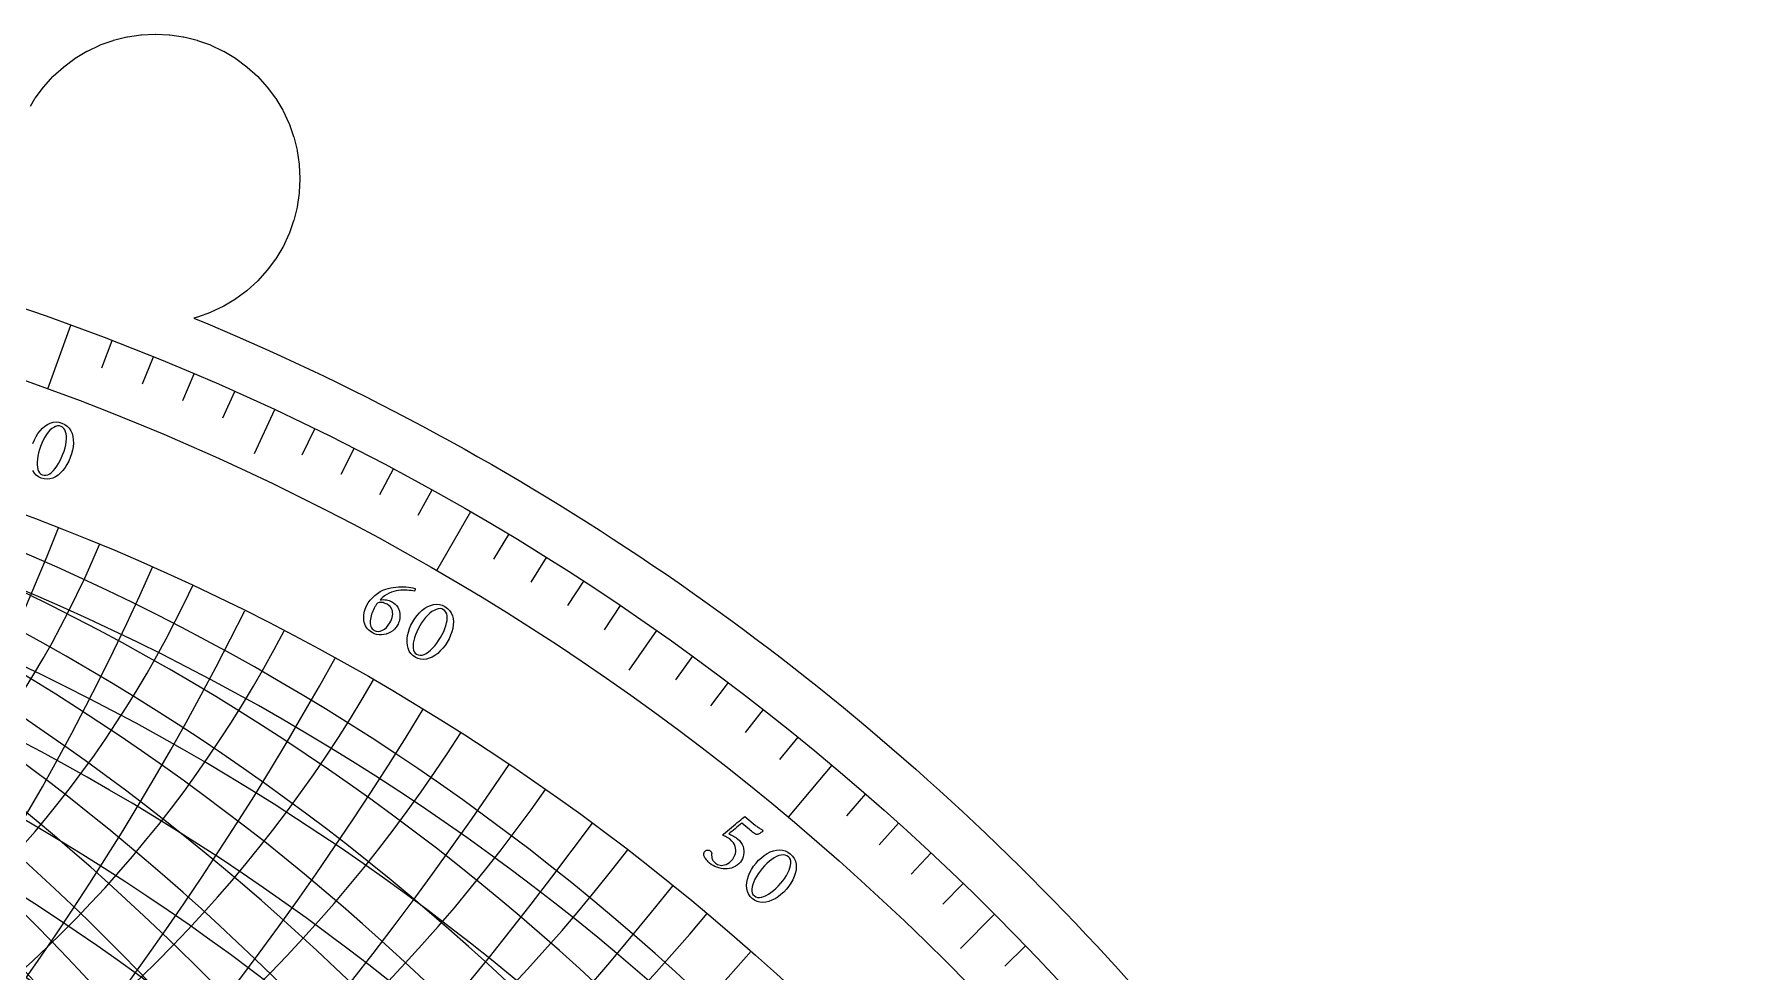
# Model space of a CAD drawing. Header units: millimetres. Extents: x -78 to 78, y -78 to 100.
# Drawn here: x 25 to 76.4, y 52.3 to 80.6 of the extents above; entities that cross this region are included whole.
import ezdxf

# ---------------------------------------------------------------- set-up
doc = ezdxf.new("R2010")
doc.units = ezdxf.units.MM
for name, color, linetype in [('CUT_OUTER', 1, 'Continuous'), ('ENGRAVE', 7, 'Continuous'), ('ENGRAVE_FINE', 8, 'Continuous'), ('TEXT', 5, 'Continuous')]:
    doc.layers.add(name, color=color, linetype=linetype)

msp = doc.modelspace()

# ---------------------------------------------------------------- linework, layer by layer
at = {"layer": 'CUT_OUTER'}
msp.add_lwpolyline([(24.9324, 78.4554), (25.0684, 78.6822), (25.0765, 78.6944), (25.3231, 79.0269), (25.3324, 79.0383), (25.6104, 79.345), (25.6208, 79.3554), (25.9275, 79.6333), (25.9389, 79.6427), (26.2714, 79.8893), (26.2836, 79.8974), (26.6386, 80.1102), (26.6516, 80.1172), (27.0258, 80.2941), (27.0394, 80.2998), (27.4291, 80.4392), (27.4432, 80.4435), (27.8447, 80.5441), (27.8591, 80.5469), (28.2686, 80.6077), (28.2832, 80.6091), (28.6966, 80.6294), (28.7114, 80.6294), (29.1248, 80.6091), (29.1394, 80.6077), (29.5489, 80.5469), (29.5633, 80.5441), (29.9648, 80.4435), (29.9789, 80.4392), (30.3686, 80.2998), (30.3822, 80.2941), (30.7564, 80.1172), (30.7694, 80.1102), (31.1244, 79.8974), (31.1366, 79.8893), (31.4691, 79.6427), (31.4805, 79.6333), (31.7872, 79.3554), (31.7976, 79.345), (32.0756, 79.0383), (32.0849, 79.0269), (32.3315, 78.6944), (32.3396, 78.6822), (32.5524, 78.3272), (32.5594, 78.3142), (32.7364, 77.94), (32.742, 77.9264), (32.8814, 77.5367), (32.8857, 77.5226), (32.9863, 77.1211), (32.9892, 77.1067), (33.0499, 76.6972), (33.0513, 76.6826), (33.0716, 76.2691), (33.0716, 76.2544), (33.0513, 75.841), (33.0499, 75.8264), (32.9892, 75.4169), (32.9863, 75.4025), (32.8857, 75.001), (32.8814, 74.9869), (32.742, 74.5972), (32.7364, 74.5836), (32.5594, 74.2094), (32.5524, 74.1964), (32.3396, 73.8414), (32.3315, 73.8291), (32.0849, 73.4967), (32.0756, 73.4853), (31.7976, 73.1786), (31.7872, 73.1682), (31.4805, 72.8902), (31.4691, 72.8809), (31.1366, 72.6343), (31.1244, 72.6261), (30.7694, 72.4133), (30.7564, 72.4064), (30.3822, 72.2294), (30.3686, 72.2238), (29.9789, 72.0843), (29.9648, 72.0801), (29.8665, 72.0554), (30.2909, 71.8781), (30.7314, 71.6909), (31.1707, 71.501), (31.6088, 71.3084), (32.0458, 71.1131), (32.4815, 70.9151), (32.916, 70.7145), (33.3493, 70.5112), (33.7813, 70.3052), (34.2121, 70.0966), (34.6415, 69.8854), (35.0697, 69.6715), (35.4965, 69.455), (35.922, 69.2359), (36.3462, 69.0142), (36.7689, 68.7899), (37.1903, 68.563), (37.6103, 68.3335), (38.0289, 68.1014), (38.4461, 67.8668), (38.8618, 67.6296), (39.276, 67.3899), (39.6888, 67.1476), (40.1, 66.9028), (40.5098, 66.6555), (40.918, 66.4057), (41.3247, 66.1534), (41.7298, 65.8986), (42.1334, 65.6413), (42.5353, 65.3815), (42.9357, 65.1193), (43.3345, 64.8546), (43.7316, 64.5875), (44.1271, 64.318), (44.5209, 64.046), (44.913, 63.7716), (45.3035, 63.4948), (45.6922, 63.2157), (46.0793, 62.9341), (46.4645, 62.6502), (46.8481, 62.3639), (47.2299, 62.0753), (47.6099, 61.7843), (47.9881, 61.491), (48.3645, 61.1954), (48.739, 60.8975), (49.1118, 60.5973), (49.4827, 60.2948), (49.8517, 59.9901), (50.2189, 59.683), (50.5841, 59.3738), (50.9475, 59.0623), (51.3089, 58.7486), (51.6684, 58.4326), (52.026, 58.1145), (52.3816, 57.7942), (52.7352, 57.4717), (53.0869, 57.147), (53.4365, 56.8202), (53.7842, 56.4913), (54.1298, 56.1602), (54.4733, 55.827), (54.8149, 55.4917), (55.1543, 55.1543), (55.4917, 54.8149), (55.827, 54.4733), (56.1602, 54.1298), (56.4913, 53.7842), (56.8202, 53.4365), (57.147, 53.0869), (57.4717, 52.7352), (57.7942, 52.3816), (58.1145, 52.026)], dxfattribs=at)
at = {"layer": 'ENGRAVE'}
for points in [[(26.144, 71.8301), (25.4437, 69.9061)], [(32.3049, 69.2782), (31.6869, 67.9527)], [(38.22, 66.199), (37.1963, 64.4258)], [(43.8442, 62.616), (43.0053, 61.418)], [(49.1347, 58.5564), (47.8186, 56.988)], [(54.0512, 54.0512), (53.0171, 53.0171)]]:
    msp.add_lwpolyline(points, dxfattribs=at)
for radius in [76.44, 76.44, 74.3925, 70.59, 70.59, 70.59]:
    msp.add_circle((0, 0), radius, dxfattribs=at)
for centre, radius, start, end in [((-84.1259, 0), 109.8185, 320, 40), ((-59.232, 0), 92.1487, 310, 50), ((-40.7552, 0), 81.5103, 300, 60), ((-25.6927, 0), 75.1203, 290, 70), ((-12.4469, 0), 71.679, 280, 80), ((0, 81.5103), 40.7552, 210, 330), ((0, 92.1487), 59.232, 220, 320)]:
    msp.add_arc(centre, radius, start, end, dxfattribs=at)
at = {"layer": 'ENGRAVE_FINE'}
for points in [[(27.3936, 71.3629), (27.0792, 70.5437)], [(28.6349, 70.8739), (28.3062, 70.0603)], [(29.8675, 70.3634), (29.5246, 69.5556)], [(31.0909, 69.8314), (30.734, 69.0298)], [(33.5091, 68.7038), (33.1244, 67.9151)], [(34.703, 68.1085), (34.3047, 67.3267)], [(35.8864, 67.4925), (35.4744, 66.7177)], [(37.0588, 66.8559), (36.6334, 66.0885)], [(39.3695, 65.5219), (38.9176, 64.7697)], [(40.507, 64.8248), (40.042, 64.0806)], [(41.6322, 64.108), (41.1543, 63.372)], [(42.7447, 63.3716), (42.254, 62.6442)], [(44.9303, 61.8413), (44.4145, 61.1313)], [(46.0027, 61.0477), (45.4746, 60.3469)], [(47.0612, 60.2355), (46.5209, 59.5441)], [(48.1053, 59.405), (47.553, 58.7231)], [(50.1492, 57.69), (49.5735, 57.0277)], [(51.1483, 56.806), (50.5612, 56.1539)], [(52.132, 55.9047), (51.5335, 55.2629)], [(53.0997, 54.9863), (52.4901, 54.3551)], [(54.9863, 53.0997), (54.3551, 52.4901)]]:
    msp.add_lwpolyline(points, dxfattribs=at)
for centre, radius, start, end in [((-77.0355, 0), 104.4864, 317.5, 42.5), ((-70.59, 0), 99.8293, 315, 45), ((-64.6838, 0), 95.7442, 312.5, 47.5), ((-54.1656, 0), 88.9767, 307.5, 52.5), ((-49.4277, 0), 86.1745, 305, 55), ((-44.9708, 0), 83.6978, 302.5, 57.5), ((-36.7468, 0), 79.5819, 297.5, 62.5), ((-32.9167, 0), 77.8874, 295, 65), ((-29.2393, 0), 76.4061, 292.5, 67.5), ((-22.2569, 0), 74.0157, 287.5, 72.5), ((-18.9145, 0), 73.0801, 285, 75), ((-15.6494, 0), 72.3039, 282.5, 77.5), ((-9.2933, 0), 71.1991, 277.5, 82.5), ((-6.1758, 0), 70.8596, 275, 85), ((-3.082, 0), 70.6573, 272.499999, 87.500001), ((-2.8246, -1.2331), 70.6573, 296.083333, 111.083334), ((-5.66, -2.4708), 70.8596, 298.583333, 108.583334), ((-8.5172, -3.7181), 71.1991, 301.083333, 106.083334), ((-11.4073, -4.9798), 71.679, 303.583333, 103.583333), ((-14.3424, -6.2611), 72.3039, 306.083333, 101.083333), ((-39.94, 91.4915), 70.59, 248.583333, 338.583333), ((-17.3348, -7.5674), 73.0801, 308.583333, 98.583333), ((-20.398, -8.9046), 74.0157, 311.083333, 96.083333), ((-23.5468, -10.2792), 75.1203, 313.583333, 93.583333), ((0, 76.4061), 29.2393, 202.5, 337.5), ((2.8246, 1.2331), 70.6573, 116.083333, 291.083334), ((-41.8032, 95.7596), 77.0355, 251.083333, 336.083333), ((5.66, 2.4708), 70.8596, 118.583333, 288.583334), ((8.5172, 3.7181), 71.1991, 121.083333, 286.083334), ((11.4073, 4.9798), 71.679, 123.583333, 283.583333), ((14.3424, 6.2611), 72.3039, 126.083333, 281.083333), ((17.3348, 7.5674), 73.0801, 128.583333, 278.583333), ((20.398, 8.9046), 74.0157, 131.083333, 276.083333), ((23.5468, 10.2792), 75.1203, 133.583333, 273.583333), ((26.7972, 11.6981), 76.4061, 136.083333, 271.083333), ((30.1674, 13.1694), 77.8874, 138.583333, 268.583333), ((33.6777, 14.7018), 79.5819, 141.083333, 266.083333), ((37.3513, 16.3054), 81.5103, 143.583333, 263.583333), ((41.2148, 17.992), 83.6978, 146.083333, 261.083333), ((45.2994, 19.7751), 86.1745, 148.583333, 258.583333), ((49.6417, 21.6707), 88.9767, 151.083333, 256.083333), ((54.2849, 23.6977), 92.1487, 153.583333, 253.583333), ((59.2814, 25.8789), 95.7442, 156.083333, 251.083333), ((64.6943, 28.2418), 99.8293, 158.583333, 248.583333), ((70.6014, 30.8205), 104.4864, 161.083333, 246.083333), ((77.0996, 33.6573), 109.8185, 163.583333, 243.583333), ((84.3112, 36.8055), 115.9568, 166.083333, 241.083333), ((92.393, 40.3335), 123.0699, 168.583333, 238.583333), ((101.5497, 44.3308), 131.3792, 171.083333, 236.083333), ((112.0538, 48.9163), 141.18, 173.583333, 233.583333), ((124.2765, 54.252), 152.8754, 176.083333, 231.083333), ((138.7373, 60.5648), 167.0302, 178.583333, 228.583333), ((-26.7972, -11.6981), 76.4061, 316.083333, 91.083333), ((156.1858, 68.1818), 184.4606, 181.083333, 226.083333), ((177.746, 77.5938), 206.3914, 183.583333, 223.583333), ((205.184, 89.5716), 234.7477, 186.083333, 221.083333), ((241.4423, 105.3999), 272.7388, 188.583333, 218.583333), ((291.817, 127.3906), 326.1418, 191.083333, 216.083333), ((366.8994, 160.1673), 406.5116, 193.583333, 213.583333), ((491.4017, 214.5179), 540.811, 196.083333, 211.083333), ((739.4588, 322.8055), 809.9294, 198.5833333, 208.5833333), ((1481.7422, 646.844), 1618.3171, 201.0833333, 206.0833333), ((-1481.7422, -646.844), 1618.3171, 21.0833333, 26.0833333), ((-739.4588, -322.8055), 809.9294, 18.5833333, 28.5833333), ((-491.4017, -214.5179), 540.811, 16.083333, 31.083333), ((-366.8994, -160.1673), 406.5116, 13.583333, 33.583333), ((-291.817, -127.3906), 326.1418, 11.083333, 36.083333), ((-241.4423, -105.3999), 272.7388, 8.583333, 38.583333), ((-205.184, -89.5716), 234.7477, 6.083333, 41.083333), ((-177.746, -77.5938), 206.3914, 3.583333, 43.583333), ((-156.1858, -68.1818), 184.4606, 1.083333, 46.083333), ((-138.7373, -60.5648), 167.0302, 358.583333, 48.583333), ((-124.2765, -54.252), 152.8754, 356.083333, 51.083333), ((-112.0538, -48.9163), 141.18, 353.583333, 53.583333), ((-101.5497, -44.3308), 131.3792, 351.083333, 56.083333), ((-92.393, -40.3335), 123.0699, 348.583333, 58.583333), ((-84.3112, -36.8055), 115.9568, 346.083333, 61.083333), ((-77.0996, -33.6573), 109.8185, 343.583333, 63.583333), ((-70.6014, -30.8205), 104.4864, 341.083333, 66.083333), ((-64.6943, -28.2418), 99.8293, 338.583333, 68.583333), ((-59.2814, -25.8789), 95.7442, 336.083333, 71.083333), ((-54.2849, -23.6977), 92.1487, 333.583333, 73.583333), ((-49.6417, -21.6707), 88.9767, 331.083333, 76.083333), ((-45.2994, -19.7751), 86.1745, 328.583333, 78.583333), ((-41.2148, -17.992), 83.6978, 326.083333, 81.083333), ((-37.3513, -16.3054), 81.5103, 323.583333, 83.583333), ((-33.6777, -14.7018), 79.5819, 321.083333, 86.083333), ((-30.1674, -13.1694), 77.8874, 318.583333, 88.583333), ((0, 77.8874), 32.9167, 205, 335), ((-43.9365, 100.6464), 84.1259, 253.583333, 333.583333), ((0, 79.5819), 36.7468, 207.5, 332.5), ((-46.3923, 106.2719), 91.9947, 256.083333, 331.083333), ((-49.2381, 112.791), 100.813, 258.583333, 328.583333), ((0, 83.6978), 44.9708, 212.5, 327.5), ((-52.5625, 120.4063), 110.8041, 261.083333, 326.083333), ((0, 86.1745), 49.4277, 215, 325), ((-56.4836, 129.3885), 122.2655, 263.583333, 323.583333), ((0, 88.9767), 54.1656, 217.5, 322.5), ((-61.1628, 140.1071), 135.6021, 266.083333, 321.083333), ((-66.8258, 153.0797), 151.3807, 268.583333, 318.583333)]:
    msp.add_arc(centre, radius, start, end, dxfattribs=at)
at = {"layer": 'TEXT'}
msp.add_lwpolyline([(25.0059, 68.2642), (25.0504, 68.3729), (25.1017, 68.4741), (25.1597, 68.5678), (25.2244, 68.6538), (25.2948, 68.73), (25.3694, 68.7938), (25.4484, 68.8453), (25.5317, 68.8844), (25.6177, 68.909), (25.705, 68.9169), (25.7933, 68.9082), (25.8826, 68.8828), (25.8826, 68.8828), (25.9689, 68.8422), (26.0426, 68.7901), (26.1035, 68.7264), (26.1518, 68.6513), (26.1881, 68.5673), (26.2129, 68.4768), (26.2264, 68.3799), (26.2286, 68.2765), (26.22, 68.1693), (26.2016, 68.0608), (26.1733, 67.951), (26.1352, 67.8399), (26.0888, 67.732), (26.036, 67.6316), (25.9767, 67.5388), (25.9109, 67.4536), (25.8401, 67.3782), (25.7655, 67.3147), (25.6871, 67.2632), (25.605, 67.2237), (25.5204, 67.1985), (25.4346, 67.1901), (25.3475, 67.1984), (25.2592, 67.2235), (25.1784, 67.2619), (25.1088, 67.3125), (25.0503, 67.3751), (25.003, 67.4499)], dxfattribs=at)
for points in [[(25.8604, 68.7827), (25.805, 68.7965), (25.7489, 68.7963), (25.6921, 68.7823), (25.6344, 68.7545), (25.5772, 68.7146), (25.5214, 68.6646), (25.467, 68.6045), (25.4141, 68.5343), (25.3637, 68.4556), (25.317, 68.3704), (25.2739, 68.2785), (25.2344, 68.1801), (25.2007, 68.0807), (25.1737, 67.9836), (25.1536, 67.8886), (25.1402, 67.7958), (25.1337, 67.7075), (25.134, 67.6264), (25.1411, 67.5522), (25.1552, 67.485), (25.1763, 67.4271), (25.2049, 67.3807), (25.2409, 67.3458), (25.2844, 67.3224), (25.342, 67.308), (25.3996, 67.3083), (25.4571, 67.3233), (25.5146, 67.353), (25.5714, 67.3951), (25.6267, 67.4476), (25.6806, 67.5104), (25.733, 67.5835), (25.783, 67.6646), (25.8296, 67.751), (25.8729, 67.8429), (25.9128, 67.9403), (25.9479, 68.0401), (25.9759, 68.1367), (25.9968, 68.2302), (26.0106, 68.3206), (26.0172, 68.4061), (26.0167, 68.4849), (26.0089, 68.557), (25.994, 68.6224), (25.9717, 68.6789), (25.942, 68.7245), (25.9049, 68.7591), (25.8604, 68.7827)], [(35.8377, 63.4927), (35.8966, 63.4556), (35.947, 63.4155), (35.989, 63.3725), (36.0225, 63.3265), (36.0487, 63.2786), (36.0687, 63.23), (36.0826, 63.1806), (36.0903, 63.1305), (36.0928, 63.0805), (36.0912, 63.0317), (36.0856, 62.984), (36.0759, 62.9374), (36.0633, 62.8931), (36.0491, 62.8524), (36.0333, 62.8153), (36.0159, 62.7817), (35.9747, 62.7192), (35.9266, 62.6636), (35.8719, 62.6149), (35.8104, 62.5731), (35.7444, 62.539), (35.6762, 62.5135), (35.6056, 62.4965), (35.5327, 62.4882), (35.4595, 62.4894), (35.3877, 62.5012), (35.3173, 62.5237), (35.2484, 62.5568), (35.1978, 62.5893), (35.1531, 62.6262), (35.1143, 62.6676), (35.0814, 62.7136), (35.0541, 62.7629), (35.0321, 62.8142), (35.0154, 62.8675), (35.004, 62.9229), (34.9977, 62.9796), (34.9961, 63.0366), (34.9993, 63.0939), (35.0073, 63.1516), (35.0197, 63.2083), (35.0361, 63.2625), (35.0567, 63.3142), (35.0812, 63.3635), (35.1354, 63.4527), (35.1957, 63.5353), (35.2621, 63.6113), (35.3346, 63.6806), (35.4122, 63.7421), (35.4937, 63.7945), (35.5793, 63.8378), (35.6689, 63.8719), (35.7397, 63.8925), (35.8127, 63.9093), (35.8881, 63.9224), (35.9657, 63.9317), (36.044, 63.9375), (36.1214, 63.9401), (36.198, 63.9395), (36.2736, 63.9358), (36.3466, 63.9289), (36.4153, 63.9192), (36.4798, 63.9066), (36.5399, 63.8911), (36.5468, 63.8848), (36.5502, 63.8758), (36.55, 63.8643), (36.5462, 63.8501), (36.5409, 63.8358), (36.5361, 63.8238), (36.5318, 63.8142), (36.5281, 63.8069), (36.4805, 63.8163), (36.429, 63.8246), (36.3733, 63.832), (36.3137, 63.8384), (36.2509, 63.8425), (36.1859, 63.8429), (36.1187, 63.8397), (36.0493, 63.8328), (35.9787, 63.8209), (35.908, 63.8029), (35.8371, 63.7786), (35.766, 63.7481), (35.6956, 63.7101), (35.6266, 63.6635), (35.5588, 63.6083), (35.4925, 63.5444), (35.5392, 63.5502), (35.5862, 63.5521), (35.6334, 63.55), (35.6808, 63.5439), (35.7262, 63.5346), (35.7676, 63.523), (35.8047, 63.509), (35.8377, 63.4927)], [(35.4136, 63.4496), (35.4002, 63.4311), (35.387, 63.412), (35.3738, 63.3925), (35.3609, 63.3725), (35.3481, 63.3522), (35.3357, 63.3317), (35.3235, 63.3111), (35.3117, 63.2902), (35.2899, 63.2486), (35.2697, 63.2048), (35.2511, 63.1589), (35.2342, 63.1108), (35.2196, 63.0619), (35.2082, 63.0132), (35.2, 62.9647), (35.1949, 62.9165), (35.1934, 62.8696), (35.1962, 62.8249), (35.2033, 62.7825), (35.2146, 62.7423), (35.2308, 62.7057), (35.2524, 62.6738), (35.2796, 62.6467), (35.3122, 62.6244), (35.3707, 62.6002), (35.4317, 62.5925), (35.4952, 62.601), (35.5611, 62.626), (35.6257, 62.6651), (35.685, 62.716), (35.739, 62.7789), (35.7876, 62.8538), (35.8145, 62.9054), (35.8365, 62.9573), (35.8535, 63.0096), (35.8657, 63.0623), (35.872, 63.1142), (35.8713, 63.1644), (35.8637, 63.2129), (35.8492, 63.2596), (35.8267, 63.3035), (35.7951, 63.3436), (35.7543, 63.38), (35.7045, 63.4125), (35.6773, 63.4265), (35.6476, 63.4393), (35.6154, 63.4508), (35.5807, 63.4611), (35.5432, 63.4676), (35.5029, 63.4679), (35.4597, 63.4619), (35.4136, 63.4496)], [(37.4508, 63.3418), (37.5287, 63.2869), (37.5922, 63.2227), (37.6412, 63.1495), (37.6757, 63.0672), (37.6968, 62.9781), (37.7056, 62.8847), (37.702, 62.7869), (37.6862, 62.6847), (37.6592, 62.5806), (37.6222, 62.477), (37.5752, 62.3737), (37.5184, 62.271), (37.454, 62.1727), (37.3846, 62.083), (37.31, 62.002), (37.2305, 61.9295), (37.1476, 61.8675), (37.0631, 61.818), (36.977, 61.7808), (36.8893, 61.7562), (36.8016, 61.746), (36.7156, 61.7526), (36.6313, 61.7759), (36.5487, 61.816), (36.4758, 61.8679), (36.416, 61.9298), (36.3693, 62.0016), (36.3357, 62.0835), (36.3145, 62.1726), (36.3049, 62.2663), (36.3069, 62.3646), (36.3207, 62.4674), (36.3454, 62.5724), (36.3801, 62.6769), (36.4249, 62.7811), (36.4799, 62.8849), (36.5427, 62.9843), (36.6107, 63.075), (36.6841, 63.1571), (36.7628, 63.2306), (36.8453, 63.2934), (36.9299, 63.3433), (37.0166, 63.3803), (37.1055, 63.4043), (37.1945, 63.4136), (37.2817, 63.4063), (37.3672, 63.3824), (37.4508, 63.3418)], [(37.4115, 63.2472), (37.3594, 63.2703), (37.3041, 63.2799), (37.2457, 63.276), (37.1841, 63.2586), (37.1208, 63.2293), (37.0572, 63.1897), (36.9932, 63.14), (36.9288, 63.08), (36.8656, 63.0113), (36.8047, 62.9355), (36.7464, 62.8525), (36.6904, 62.7624), (36.6399, 62.6704), (36.5965, 62.5794), (36.5602, 62.4893), (36.5309, 62.4002), (36.5091, 62.3145), (36.4953, 62.2345), (36.4895, 62.1602), (36.4917, 62.0916), (36.5024, 62.031), (36.5225, 61.9803), (36.5519, 61.9397), (36.5906, 61.909), (36.6449, 61.8849), (36.7017, 61.8752), (36.7609, 61.88), (36.8227, 61.8992), (36.886, 61.9308), (36.9496, 61.9729), (37.0135, 62.0254), (37.0778, 62.0883), (37.1411, 62.1594), (37.2021, 62.2365), (37.2606, 62.3195), (37.3168, 62.4084), (37.3687, 62.5006), (37.4131, 62.5909), (37.4499, 62.6794), (37.4792, 62.766), (37.5006, 62.849), (37.5137, 62.9267), (37.5186, 62.9991), (37.5152, 63.066), (37.5031, 63.1256), (37.4818, 63.1756), (37.4512, 63.2162), (37.4115, 63.2472)], [(46.2835, 56.3338), (46.3418, 56.2799), (46.3895, 56.2229), (46.4264, 56.1627), (46.4526, 56.0994), (46.4694, 56.0348), (46.4781, 55.9707), (46.4786, 55.9072), (46.471, 55.8442), (46.456, 55.7837), (46.4345, 55.7275), (46.4064, 55.6756), (46.3718, 55.628), (46.3248, 55.5776), (46.2742, 55.5346), (46.2199, 55.499), (46.162, 55.4708), (46.1018, 55.4494), (46.0405, 55.4344), (45.9781, 55.4257), (45.9147, 55.4234), (45.8511, 55.427), (45.7883, 55.436), (45.7263, 55.4506), (45.6649, 55.4707), (45.6054, 55.4957), (45.5486, 55.5252), (45.4946, 55.5592), (45.4434, 55.5977), (45.4222, 55.6163), (45.3996, 55.6385), (45.3756, 55.6643), (45.3503, 55.6937), (45.3257, 55.7252), (45.3041, 55.7572), (45.2853, 55.7897), (45.2695, 55.8229), (45.2682, 55.8312), (45.2675, 55.8426), (45.2675, 55.8571), (45.2683, 55.8747), (45.2705, 55.893), (45.2751, 55.9099), (45.2822, 55.9253), (45.2916, 55.9392), (45.3111, 55.9597), (45.3321, 55.9752), (45.3548, 55.9859), (45.3792, 55.9915), (45.4034, 55.9925), (45.4257, 55.9892), (45.446, 55.9816), (45.4644, 55.9696), (45.4833, 55.9507), (45.4965, 55.9294), (45.5039, 55.9058), (45.5055, 55.8799), (45.5047, 55.8532), (45.5047, 55.8273), (45.5057, 55.8023), (45.5076, 55.7781), (45.512, 55.751), (45.5199, 55.7249), (45.531, 55.7), (45.5456, 55.6762), (45.5624, 55.6537), (45.5802, 55.6328), (45.5992, 55.6135), (45.6192, 55.5958), (45.649, 55.5746), (45.6822, 55.5573), (45.7188, 55.5437), (45.7588, 55.5339), (45.8014, 55.5296), (45.846, 55.5323), (45.8926, 55.542), (45.9412, 55.5588), (45.9908, 55.5841), (46.0407, 55.6195), (46.0907, 55.6651), (46.141, 55.7208), (46.167, 55.7565), (46.1894, 55.7964), (46.2081, 55.8405), (46.2232, 55.8887), (46.2327, 55.9398), (46.235, 55.9923), (46.2299, 56.0463), (46.2175, 56.1017), (46.1956, 56.1573), (46.1621, 56.2116), (46.1169, 56.2647), (46.0602, 56.3165), (46.0407, 56.3314), (46.0171, 56.3476), (45.9895, 56.3651), (45.9578, 56.3837), (45.9261, 56.4011), (45.8981, 56.4147), (45.8739, 56.4245), (45.8534, 56.4305), (45.8507, 56.4337), (45.8491, 56.4381), (45.8487, 56.4436), (45.8494, 56.4502), (45.851, 56.4571), (45.8534, 56.4636), (45.8567, 56.4697), (45.8607, 56.4754), (45.9217, 56.5257), (45.9827, 56.576), (46.0437, 56.6263), (46.1047, 56.6766), (46.1647, 56.7259), (46.2227, 56.7736), (46.2786, 56.8195), (46.3324, 56.8637), (46.3827, 56.9051), (46.4278, 56.9427), (46.4678, 56.9766), (46.5026, 57.0067), (46.8216, 56.745), (46.8441, 56.7269), (46.8673, 56.7091), (46.8912, 56.6916), (46.9158, 56.6745), (46.9398, 56.6583), (46.9621, 56.6439), (46.9825, 56.6312), (47.0011, 56.6202), (47.0166, 56.6114), (47.0276, 56.605), (47.0343, 56.6013), (47.0365, 56.6), (47.0392, 56.5925), (47.0417, 56.5856), (47.0441, 56.5793), (47.0462, 56.5736), (47.0476, 56.5683), (47.0475, 56.5633), (47.046, 56.5586), (47.0431, 56.5542), (47.0389, 56.55), (47.0315, 56.5441), (47.021, 56.5364), (47.0075, 56.527), (46.9917, 56.5167), (46.9745, 56.5063), (46.9559, 56.496), (46.9359, 56.4857), (46.9154, 56.4762), (46.895, 56.4684), (46.8749, 56.4622), (46.855, 56.4576), (46.8301, 56.4746), (46.803, 56.4934), (46.7737, 56.514), (46.7422, 56.5365), (46.7084, 56.5612), (46.6723, 56.5887), (46.6339, 56.619), (46.5931, 56.6521), (46.4119, 56.8006), (46.3626, 56.7605), (46.3132, 56.7198), (46.2635, 56.6786), (46.2137, 56.6368), (46.1643, 56.5955), (46.1157, 56.5554), (46.068, 56.5167), (46.0211, 56.4794), (46.0517, 56.4684), (46.0851, 56.454), (46.1214, 56.436), (46.1606, 56.4146), (46.1988, 56.3921), (46.232, 56.3711), (46.2602, 56.3517), (46.2835, 56.3338)], [(47.881, 55.8762), (47.9482, 55.8086), (47.9996, 55.7344), (48.0351, 55.6538), (48.0548, 55.5667), (48.0601, 55.4753), (48.0526, 55.3818), (48.0321, 55.2861), (47.9987, 55.1882), (47.9541, 55.0904), (47.8996, 54.9948), (47.8355, 54.9013), (47.7616, 54.8099), (47.6812, 54.7243), (47.5972, 54.6481), (47.5098, 54.5812), (47.4188, 54.5236), (47.3264, 54.477), (47.2346, 54.4429), (47.1434, 54.4213), (47.0527, 54.4122), (46.9646, 54.4174), (46.881, 54.4389), (46.8021, 54.4765), (46.7276, 54.5302), (46.6649, 54.594), (46.6167, 54.6653), (46.5833, 54.7442), (46.5644, 54.8306), (46.5589, 54.9221), (46.5657, 55.0161), (46.5849, 55.1125), (46.6163, 55.2114), (46.6588, 55.3104), (46.7111, 55.4074), (46.7734, 55.5022), (46.8456, 55.5949), (46.9246, 55.6818), (47.0074, 55.7594), (47.0939, 55.8275), (47.1842, 55.8862), (47.2763, 55.9337), (47.3683, 55.9681), (47.4601, 55.9895), (47.5518, 55.9978), (47.6411, 55.9915), (47.7257, 55.9691), (47.8057, 55.9307), (47.881, 55.8762)], [(47.8259, 55.7899), (47.7786, 55.8217), (47.7258, 55.8408), (47.6676, 55.8471), (47.6039, 55.8406), (47.5365, 55.8227), (47.467, 55.7948), (47.3953, 55.7569), (47.3215, 55.709), (47.2473, 55.6524), (47.1742, 55.5882), (47.1023, 55.5167), (47.0316, 55.4377), (46.9659, 55.3558), (46.9073, 55.2737), (46.8559, 55.1914), (46.8116, 55.1087), (46.7753, 55.0281), (46.7478, 54.9517), (46.7292, 54.8795), (46.7194, 54.8116), (46.7194, 54.75), (46.7304, 54.6966), (46.7523, 54.6515), (46.7851, 54.6146), (46.8344, 54.5814), (46.8886, 54.562), (46.9478, 54.5564), (47.012, 54.5646), (47.0797, 54.5848), (47.1497, 54.6151), (47.2218, 54.6557), (47.296, 54.7065), (47.3707, 54.7656), (47.4441, 54.8309), (47.5162, 54.9024), (47.587, 54.9803), (47.6541, 55.062), (47.7135, 55.1433), (47.7652, 55.224), (47.809, 55.3043), (47.8445, 55.3823), (47.8709, 55.4566), (47.8883, 55.5269), (47.8966, 55.5935), (47.895, 55.6542), (47.8827, 55.7072), (47.8596, 55.7524), (47.8259, 55.7899)]]:
    msp.add_lwpolyline(points, close=True, dxfattribs=at)

doc.saveas('drawing.dxf')
